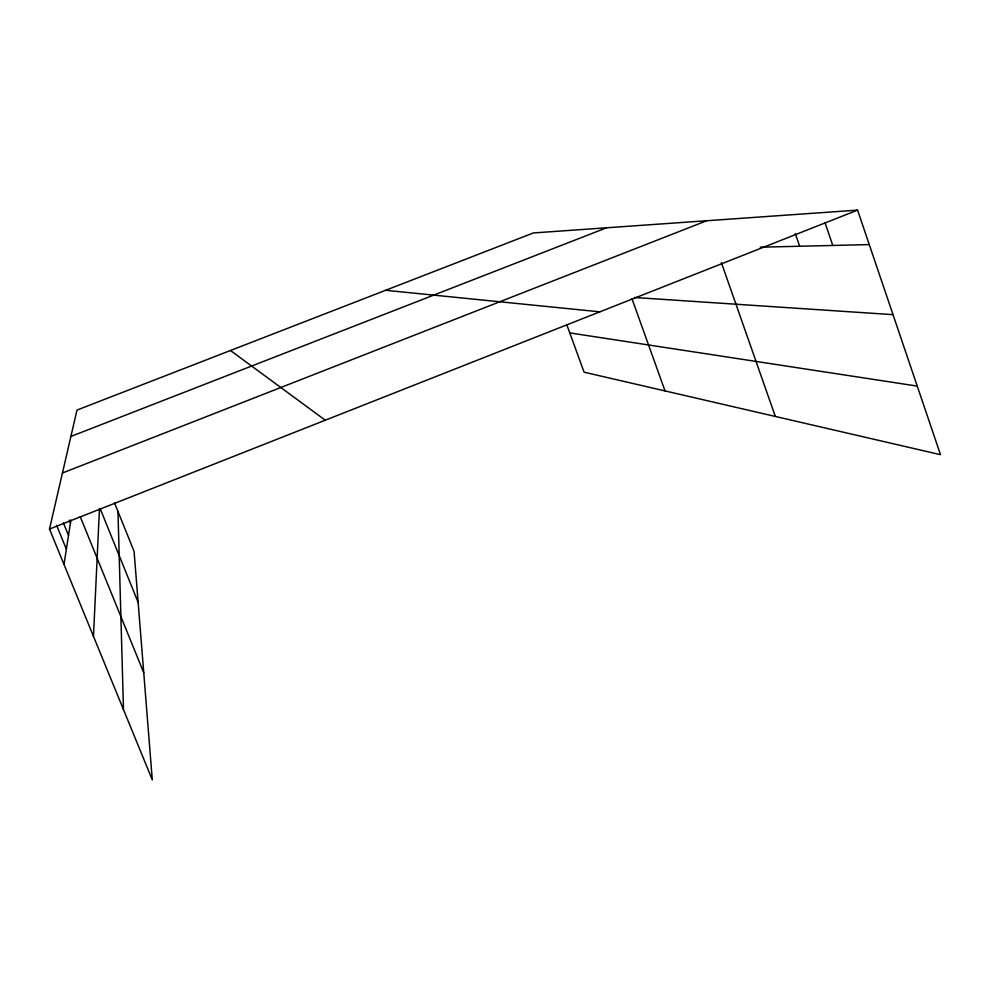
<?xml version="1.0" encoding="UTF-8"?>
<svg xmlns="http://www.w3.org/2000/svg" width="990" height="990" viewBox="0 0 990 990"><rect width="100%" height="100%" fill="white"/><g stroke="black" fill="none" stroke-linecap="round" stroke-linejoin="round"><path stroke-width="1.49" d="M93.468 636.335L99.483 508.6M64.004 564.436L70.909 520.084M114.518 502.945L134.071 551.331L152.287 779.885L49.5 529.056L76.997 410.058L533.387 232.947L857.575 210.115L940.5 454.682L584.075 372.19L566.713 324.485M49.5 529.056L857.575 210.115M62.457 473.01L706.687 220.745M70.896 436.454L606.536 227.799M760.221 247.191L869.257 244.592M634.454 297.483L893.017 314.659M385.617 290.293L599.866 311.838M569.782 332.912L917.247 386.1M230.472 350.497L325.277 420.206M69.337 520.158L70.463 522.943M63.397 522.906L68.52 535.442M56.628 525.381L66.367 549.202M80.277 516.805L143.748 672.742M100.126 508.575L138.142 602.365M631.966 298.72L665.02 390.914M721.363 262.597L775.331 416.456M795.255 233.442L799.673 246.25M824.992 222.639L832.788 245.458M117.971 511.496L123.478 709.582"/></g></svg>
